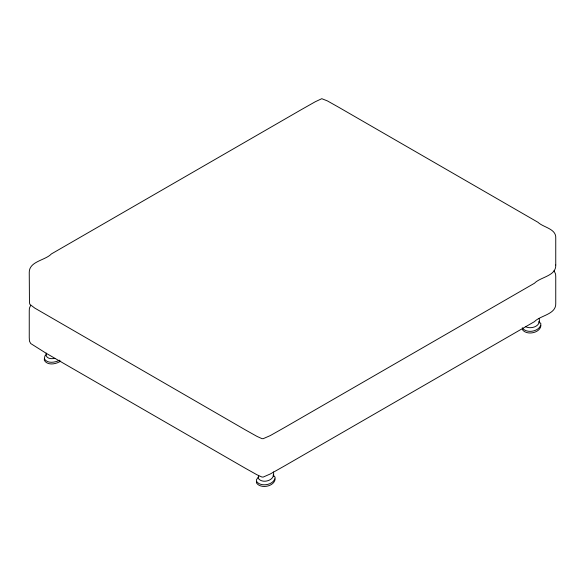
<?xml version="1.0" encoding="UTF-8"?>
<svg xmlns="http://www.w3.org/2000/svg" width="585" height="585" viewBox="0 0 585 585"><rect width="100%" height="100%" fill="white"/><g stroke="black" fill="none" stroke-linecap="round" stroke-linejoin="round"><path stroke-width="0.88" d="M258.767 476.131L258.329 478.376C262.409 484.387 276.135 480.256 273.312 471.919M539.107 318.467C541.476 326.196 531.238 329.494 525.688 326.744M30.617 305.48L29.411 308.222L29.25 310.796L29.25 337.545L29.455 341.135L30.712 343.534L46.149 353.26L245.181 468.168L257.005 474.793L261.926 477.024L263.213 477.067L270.299 473.967L285.041 465.638L534.463 321.64C540.394 315.337 556.276 314.467 555.75 303.388L555.75 276.647L555.589 274.094L554.053 270.687M46.105 354.62L44.913 355.987L44.365 358.788C47.385 363.928 55.1 362.517 59.597 360.199M258.204 477.067L256.413 479.861L256.464 481.243C260.5 487.583 274.511 485.002 275.14 477.265L273.188 474.991M60.738 361.025C56.248 364.184 47.721 365.844 44.365 360.426L44.321 359.044M54.836 358.393C51.933 358.897 47.714 359.036 46.23 355.921L46.193 353.069M538.982 321.538L540.935 323.805C540.299 331.549 526.295 334.13 522.259 327.79M522.259 329.428C526.295 335.768 540.299 333.187 540.935 325.443M539.07 321.735L539.107 322.847M275.14 478.896C274.511 486.64 260.5 489.221 256.464 482.881L256.413 481.499M273.275 475.195L273.312 476.3M555.75 264.998C556.276 276.076 540.394 276.946 534.463 283.25L285.041 427.247L270.299 435.576L263.213 438.677L261.926 438.633L257.005 436.403L245.181 429.778L34.8 308.112L29.923 304.39L29.455 302.745L29.25 272.405C29.177 261.268 45.294 260.435 51.37 253.948L300.792 109.943L315.235 101.768L321.787 98.689L327.454 100.934L338.978 107.413L538.01 222.322C543.311 227.485 556.452 228.669 555.75 238.249L555.75 264.998"/></g></svg>
